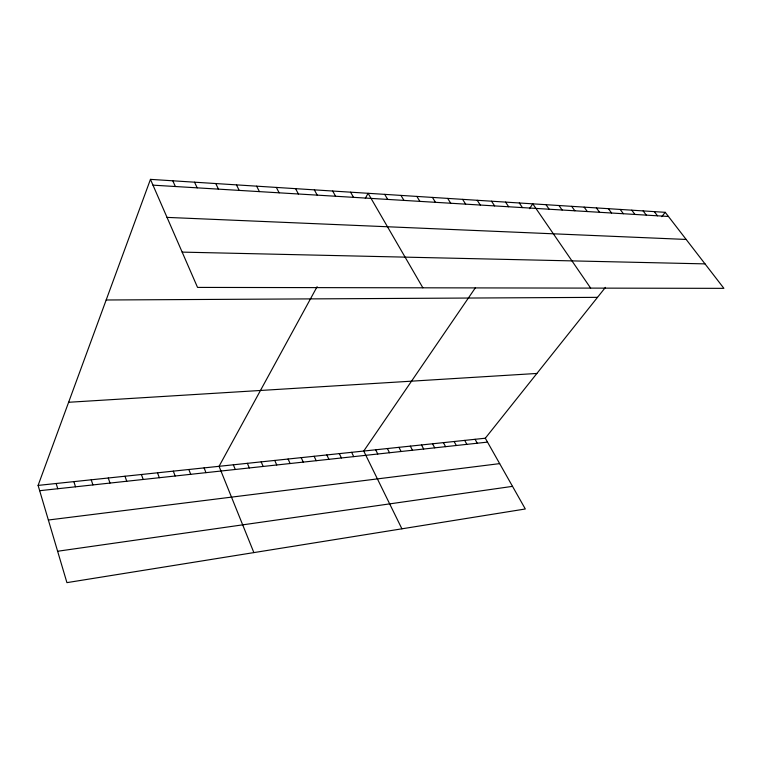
<?xml version="1.0" encoding="UTF-8"?>
<svg xmlns="http://www.w3.org/2000/svg" width="762" height="762" viewBox="0 0 762 762"><rect width="100%" height="100%" fill="white"/><g stroke="black" fill="none" stroke-linecap="round" stroke-linejoin="round"><path stroke-width="1.14" d="M38.1 485.404L485.308 438.217L525.313 508.987L66.923 582.635L38.1 485.404L150.457 179.365L665.236 212.322L723.9 288.35L197.539 287.407L150.457 179.365M317.116 286.683L219.065 466.306L253.87 552.593M365.312 198.387L368.094 193.3L422.872 287.817M475.25 287.979L363.741 451.037L401.907 528.818M529.466 208.693L532.79 203.845L590.645 288.112M485.308 438.217L605.457 287.369M661.768 216.665L665.236 212.322M57.626 551.25L512.521 486.356M48.358 520.017L499.672 463.62M39.672 490.699L487.518 442.112M68.618 402.279L536.886 373.456M106.175 299.99L597.503 297.351M182.166 252.117L705.021 263.881M167.03 217.389L686.171 239.449M152.981 185.156L668.436 216.475M654.272 211.617L657.482 215.808M643.118 210.903L646.319 215.132M631.755 210.179L634.956 214.436M620.182 209.436L623.373 213.731M608.4 208.683L611.581 213.017M596.389 207.912L599.57 212.284M584.149 207.131L587.331 211.541M571.681 206.331L574.853 210.788M558.965 205.511L562.127 210.017M546.002 204.683L549.154 209.226M519.303 202.978L522.437 207.597M505.558 202.101L508.673 206.769M491.528 201.197L494.633 205.911M477.202 200.282L480.298 205.045M462.591 199.349L465.668 204.149M447.665 198.396L450.723 203.244M432.425 197.415L435.473 202.321M416.862 196.425L419.881 201.368M400.955 195.405L403.965 200.406M384.705 194.367L387.687 199.415M350.587 192.176L353.52 197.339M475.069 439.293L477.269 443.227M332.68 191.033L335.575 196.244M464.677 440.388L466.868 444.351M454.123 441.503L456.305 445.503M314.344 189.862L317.211 195.129M443.417 442.636L445.589 446.665M432.549 443.779L434.711 447.837M295.57 188.662L298.409 193.986M421.519 444.941L423.672 449.037M276.349 187.423L279.14 192.815M410.318 446.122L412.461 450.256M398.945 447.323L401.079 451.495M256.651 186.166L259.404 191.614M387.391 448.542L389.515 452.742M375.656 449.78L377.771 454.019M236.458 184.871L239.182 190.386M351.634 452.314L353.72 456.628M215.77 183.547L218.446 189.128M339.338 453.619L341.405 457.962M326.831 454.933L328.889 459.324M194.548 182.194L197.177 187.843M314.135 456.276L316.173 460.705M301.219 457.638L303.238 462.105M172.793 180.804L175.365 186.509M288.093 459.019L290.103 463.534M274.749 460.429L276.739 464.982M261.175 461.867L263.147 466.449M247.374 463.325L249.326 467.954M233.343 464.801L235.268 469.478M204.092 467.887L205.969 472.659M188.843 469.497L190.7 474.316M173.317 471.135L175.146 476.002M157.505 472.802L159.315 477.717M141.408 474.507L143.18 479.469M124.997 476.231L126.74 481.251M108.28 478.003L109.985 483.07M91.24 479.793L92.916 484.918M73.866 481.632L75.514 486.804M56.159 483.499L57.769 488.737"/></g></svg>
